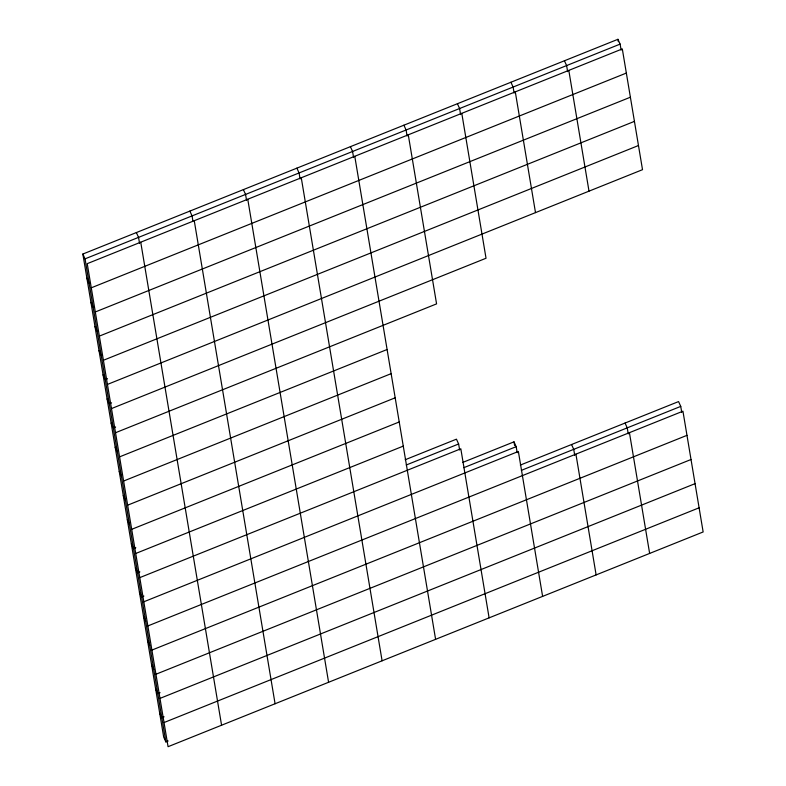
<?xml version="1.0" encoding="UTF-8"?>
<svg xmlns="http://www.w3.org/2000/svg" width="786" height="786" viewBox="0 0 786 786"><rect width="100%" height="100%" fill="white"/><g stroke="black" fill="none" stroke-linecap="round" stroke-linejoin="round"><path stroke-width="1.18" d="M168.155 740.972L165.875 741.896L163.694 737.081L82.854 254.045L617.934 39.3L620.125 44.104L621.137 50.147M165.875 741.896L85.045 258.849L620.125 44.104M91.274 287.814L626.354 73.069M95.312 311.963L630.392 97.218M99.35 336.113L634.43 121.378M103.398 360.273L638.478 145.528M107.525 378.695L105.255 379.609L103.064 374.804M107.436 384.423L642.516 169.678L622.306 48.919L87.226 263.664L168.066 746.7L703.146 531.955L682.936 411.196L147.856 625.941M111.573 402.845L109.293 403.758L107.102 398.954M111.484 408.573L486.033 258.25L461.785 113.341M115.611 427.004L113.331 427.918L111.15 423.104M115.522 432.722L436.574 303.877L408.278 134.819M119.56 456.872L387.105 349.505M123.608 481.032L391.143 373.655M127.646 505.182L395.191 397.804M131.684 529.332L399.229 421.964M135.821 547.763L133.541 548.677L131.36 543.863M135.732 553.482L403.267 446.114M405.212 459.731L456.45 439.168L458.631 443.982L459.643 450.024M139.859 571.913L137.589 572.827L135.398 568.013M406.264 464.998L458.631 443.982M139.77 577.631L460.822 448.786L489.108 617.855M462.767 462.414L513.995 441.85L516.186 446.664L517.198 452.697M143.907 596.063L141.627 596.977L139.436 592.172M463.809 467.68L516.186 446.664M143.809 601.791L518.367 451.469L542.615 596.378M520.312 465.086L678.564 401.577L680.745 406.391L681.757 412.424M521.364 470.352L680.745 406.391M151.894 650.091L686.974 435.346M155.942 674.241L691.022 459.505M160.069 692.672L157.79 693.586L155.608 688.782M159.98 698.4L695.06 483.655M164.107 716.822L161.837 717.736L159.646 712.931M164.019 722.55L699.098 507.805M564.427 60.777L566.618 65.582L567.63 71.624M510.92 82.245L513.111 87.059L514.123 93.092M625.057 423.055L627.238 427.859L628.25 433.901M457.413 103.723L459.604 108.537L460.606 114.569M571.55 444.532L573.731 449.337L574.743 455.379M403.906 125.2L406.087 130.004L407.099 136.047M350.399 146.668L352.58 151.482L353.592 157.514M296.892 168.145L299.073 172.959L300.085 178.992M243.385 189.623L245.566 194.427L246.578 200.469M189.878 211.09L192.059 215.904L192.865 220.728M136.361 232.568L138.552 237.382L139.564 243.414M82.854 254.045L85.045 258.849M86.902 278.195L89.083 282.999M90.94 302.345L93.131 307.159M94.978 326.495L97.169 331.309M99.026 350.654L101.207 355.459M115.188 447.254L117.379 452.068M119.236 471.413L121.417 476.218M123.274 495.563L125.455 500.368M127.312 519.713L129.503 524.527M143.484 616.322L145.665 621.127M147.522 640.472L149.713 645.286M151.57 664.622L153.751 669.436M617.934 39.3L618.346 41.717M568.799 70.396L589.009 191.155M629.429 432.673L649.639 553.432M515.292 91.864L535.502 212.623M575.922 454.151L596.122 574.91M513.995 441.85L514.604 445.475M354.771 156.286L435.601 639.332M301.264 177.764L382.094 660.8M247.757 199.241L328.587 682.277M194.25 220.709L275.08 703.755M140.733 242.186L221.573 725.223"/></g></svg>
